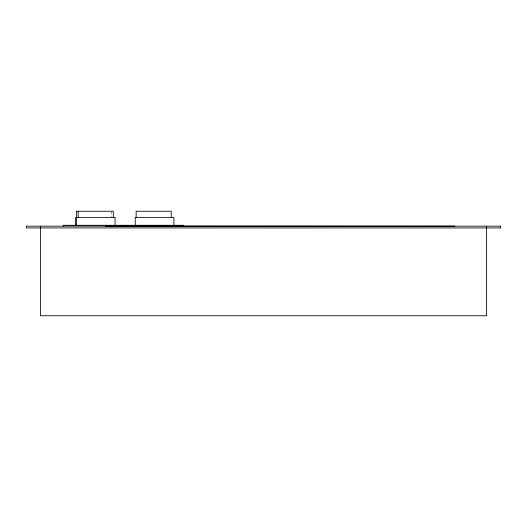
<?xml version="1.0" encoding="UTF-8"?>
<svg xmlns="http://www.w3.org/2000/svg" width="527" height="527" viewBox="0 0 527 527"><rect width="100%" height="100%" fill="white"/><g stroke="black" fill="none" stroke-linecap="round" stroke-linejoin="round"><path stroke-width="0.4" stroke-dasharray="2.63 1.98" d="M111.546 211.241L111.546 216.617"/><path stroke-width="0.79" d="M105.4 226.083L454.979 226.169M486.599 226.169L486.599 315.759L40.401 315.759L40.401 226.169M183.574 226.169L183.574 225.292L63.24 225.292L63.24 226.169M173.91 225.372L173.91 217.387L135.261 217.387L135.261 225.372M171.275 217.387L171.275 211.241L136.144 211.241L136.144 217.387M115.064 225.372L115.064 217.387L75.539 217.387L75.539 225.372M113.305 217.387L113.305 211.241L76.415 211.241L76.415 225.372M78.174 211.241L78.174 217.387M500.65 226.169L26.35 226.169L26.35 227.927L500.65 227.927L500.65 226.169"/></g></svg>
